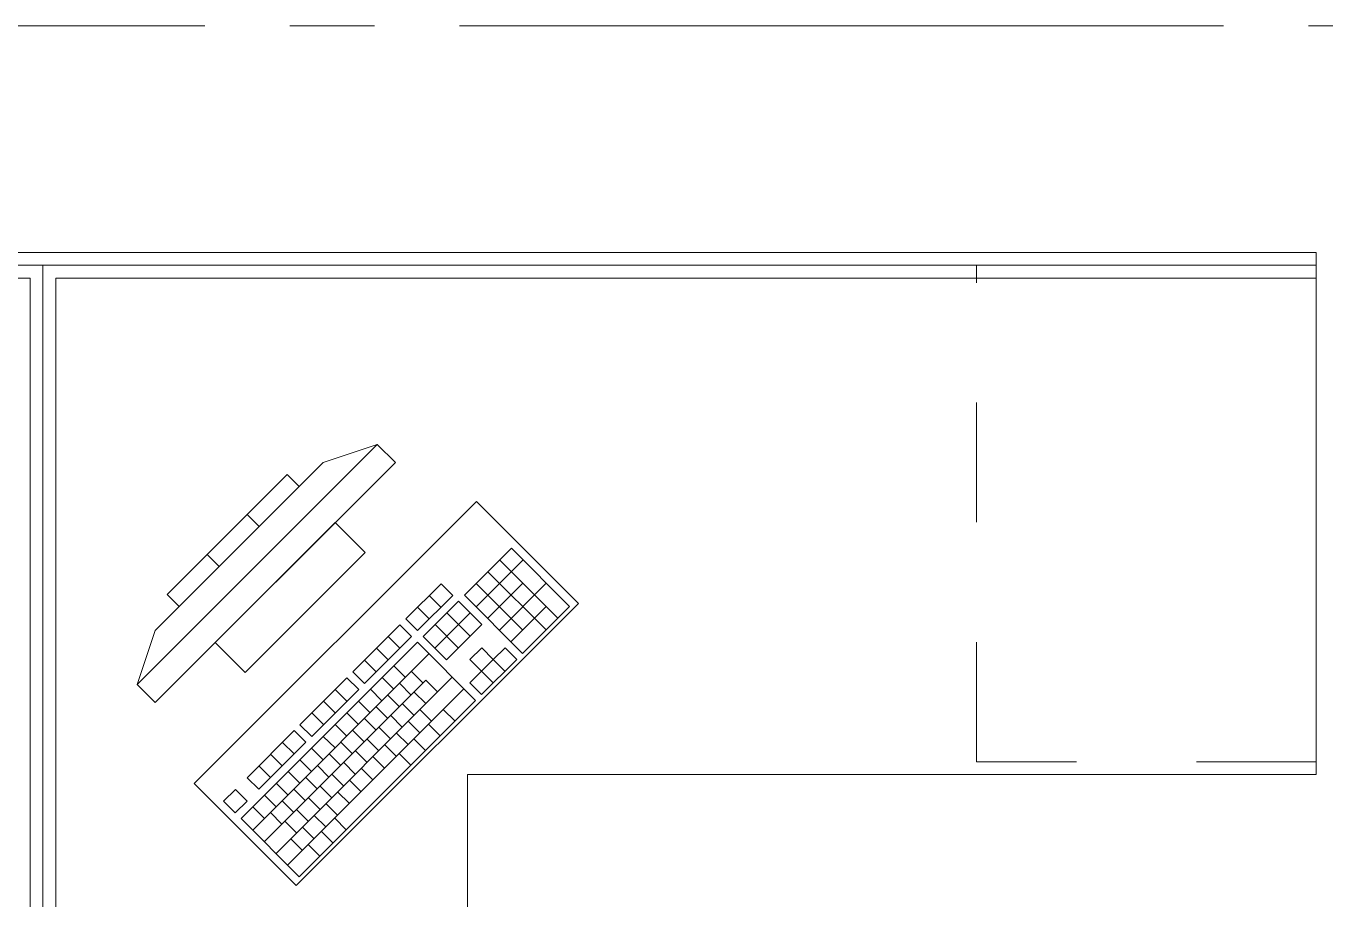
# Model space of a CAD drawing. Header units: inches. Extents: x -38 to 5698, y -33 to 92.
# Drawn here: x 196.864 to 198.395, y 19.871 to 20.9 of the extents above; entities that cross this region are included whole.
import ezdxf

# ---------------------------------------------------------------- set-up
doc = ezdxf.new("R2010")
doc.units = ezdxf.units.IN
doc.header["$MEASUREMENT"] = 0
doc.linetypes.add('Punto & Raya', pattern=[0.65, 0.5, -0.075, 0, -0.075])
doc.linetypes.add('Rayas', pattern=[0.282222, 0.141111, -0.141111])
doc.layers.add('02 _ ARQ _ ALB _ Ejes Generales', color=7, linetype='Continuous')
doc.layers.add('Interior - Mobiliario', color=7, linetype='Continuous')

msp = doc.modelspace()

# ---------------------------------------------------------------- linework, layer by layer
at = {"layer": '02 _ ARQ _ ALB _ Ejes Generales', "color": 252, "linetype": 'Punto & Raya', "lineweight": 13}
for p, q in [((195.7749, 20.9), (197.7749, 20.9)), ((197.7749, 20.9), (198.7749, 20.9))]:
    msp.add_line(p, q, dxfattribs=at)
at = {"layer": 'Interior - Mobiliario', "color": 175, "linetype": 'Continuous', "lineweight": 13}
for p, q in [((196.8691, 20.633), (195.3841, 20.633)), ((196.8991, 20.633), (196.8691, 20.633)), ((198.3841, 20.633), (196.8991, 20.633)), ((198.3841, 20.603), (198.3841, 20.633)), ((195.3841, 20.603), (196.8691, 20.603)), ((196.8691, 20.603), (196.8691, 19.318)), ((196.8991, 20.603), (198.3841, 20.603)), ((196.8991, 19.318), (196.8991, 20.603)), ((197.278, 20.4069), (196.9952, 20.124)), ((197.278, 20.4069), (197.2144, 20.3857)), ((197.2993, 20.3857), (197.278, 20.4069)), ((197.0164, 20.1028), (197.2993, 20.3857)), ((197.0164, 20.1877), (197.2144, 20.3857)), ((197.172, 20.3715), (197.0306, 20.2301)), ((197.1861, 20.3574), (197.172, 20.3715)), ((197.0447, 20.216), (197.1861, 20.3574)), ((197.139, 20.3102), (197.1248, 20.3244)), ((197.2285, 20.315), (197.0871, 20.1735)), ((197.2639, 20.2796), (197.2285, 20.315)), ((197.1225, 20.1382), (197.2639, 20.2796)), ((197.436, 20.2846), (197.3806, 20.2292)), ((197.5046, 20.216), (197.436, 20.2846)), ((197.0918, 20.2631), (197.0777, 20.2772)), ((197.3943, 20.2155), (197.4497, 20.2709)), ((197.4907, 20.2022), (197.4222, 20.2707)), ((197.4769, 20.1883), (197.4083, 20.2569)), ((197.3531, 20.2428), (197.3116, 20.2013)), ((197.3668, 20.2291), (197.3531, 20.2428)), ((197.4493, 20.1882), (197.3945, 20.243)), ((197.408, 20.2018), (197.4496, 20.2433)), ((197.4218, 20.188), (197.4771, 20.2434)), ((197.0306, 20.2301), (197.0447, 20.216)), ((197.3253, 20.1876), (197.3668, 20.2291)), ((197.3737, 20.2223), (197.3321, 20.1807)), ((197.353, 20.2153), (197.3393, 20.229)), ((197.4011, 20.1948), (197.3737, 20.2223)), ((197.3806, 20.2292), (197.4492, 20.1606)), ((197.3391, 20.2014), (197.3254, 20.2151)), ((197.3459, 20.167), (197.3874, 20.2085)), ((197.3873, 20.181), (197.3598, 20.2084)), ((197.4355, 20.1743), (197.477, 20.2159)), ((197.4492, 20.1606), (197.5046, 20.216)), ((196.9952, 20.124), (197.0164, 20.1877)), ((197.3047, 20.1944), (197.2493, 20.139)), ((197.3184, 20.1806), (197.3047, 20.1944)), ((197.3116, 20.2013), (197.3253, 20.1876)), ((197.3734, 20.1671), (197.346, 20.1946)), ((197.3596, 20.1533), (197.4011, 20.1948)), ((197.0871, 20.1735), (197.1225, 20.1382)), ((197.3252, 20.1738), (197.1175, 19.9661)), ((197.263, 20.1253), (197.3184, 20.1806)), ((197.3045, 20.1668), (197.2908, 20.1805)), ((197.3938, 20.1052), (197.3252, 20.1738)), ((197.3321, 20.1807), (197.3596, 20.1533)), ((197.1312, 19.9524), (197.3389, 20.1601)), ((197.2907, 20.153), (197.277, 20.1667)), ((197.401, 20.1673), (197.3871, 20.1534)), ((197.4147, 20.1536), (197.401, 20.1673)), ((197.4285, 20.1674), (197.4147, 20.1536)), ((197.4423, 20.1537), (197.4285, 20.1674)), ((197.2768, 20.1391), (197.2631, 20.1528)), ((197.3112, 20.1324), (197.2975, 20.1461)), ((197.3871, 20.1534), (197.4008, 20.1397)), ((197.4007, 20.1121), (197.4423, 20.1537)), ((197.4008, 20.1397), (197.4147, 20.1536)), ((197.4284, 20.1398), (197.4147, 20.1536)), ((197.1449, 19.9387), (197.3353, 20.1291)), ((197.1587, 19.9249), (197.3664, 20.1327)), ((197.2423, 20.132), (197.1869, 20.0767)), ((197.2561, 20.1183), (197.2423, 20.132)), ((197.2493, 20.139), (197.263, 20.1253)), ((197.2974, 20.1185), (197.2837, 20.1323)), ((197.318, 20.1117), (197.3043, 20.1255)), ((197.3319, 20.1256), (197.3182, 20.1393)), ((197.3491, 20.1153), (197.3353, 20.1291)), ((197.4008, 20.1397), (197.387, 20.1259)), ((197.387, 20.1259), (197.4007, 20.1121)), ((197.4146, 20.126), (197.4008, 20.1397)), ((196.9952, 20.124), (197.0164, 20.1028)), ((197.1724, 19.9112), (197.3801, 20.1189)), ((197.2007, 20.0629), (197.2561, 20.1183)), ((197.2422, 20.1045), (197.2285, 20.1182)), ((197.2835, 20.1047), (197.2698, 20.1184)), ((197.3042, 20.0979), (197.2905, 20.1116)), ((197.3352, 20.1015), (197.3215, 20.1152)), ((197.1861, 19.8975), (197.3938, 20.1052)), ((197.2284, 20.0906), (197.2146, 20.1044)), ((197.2697, 20.0908), (197.256, 20.1046)), ((197.2903, 20.0841), (197.2766, 20.0978)), ((197.3214, 20.0876), (197.3076, 20.1014)), ((197.3696, 20.081), (197.3558, 20.0947)), ((197.2145, 20.0768), (197.2008, 20.0905)), ((197.2559, 20.077), (197.2421, 20.0907)), ((197.2765, 20.0702), (197.2628, 20.0839)), ((197.3075, 20.0738), (197.2938, 20.0875)), ((197.3281, 20.067), (197.3144, 20.0807)), ((197.342, 20.0809), (197.3283, 20.0946)), ((197.18, 20.0697), (197.1246, 20.0143)), ((197.1937, 20.056), (197.18, 20.0697)), ((197.1869, 20.0767), (197.2007, 20.0629)), ((197.242, 20.0631), (197.2283, 20.0769)), ((197.2626, 20.0564), (197.2489, 20.0701)), ((197.2937, 20.06), (197.2799, 20.0737)), ((197.3143, 20.0532), (197.3006, 20.0669)), ((197.3522, 20.0637), (197.3385, 20.0774)), ((197.1383, 20.0006), (197.1937, 20.056)), ((197.1799, 20.0422), (197.1662, 20.0559)), ((197.2143, 20.0355), (197.2006, 20.0492)), ((197.2282, 20.0493), (197.2144, 20.063)), ((197.2488, 20.0425), (197.2351, 20.0562)), ((197.2798, 20.0461), (197.2661, 20.0598)), ((197.3005, 20.0393), (197.2867, 20.053)), ((197.3349, 20.0464), (197.3212, 20.0601)), ((197.166, 20.0283), (197.1523, 20.042)), ((197.2005, 20.0216), (197.1867, 20.0353)), ((197.2349, 20.0287), (197.2212, 20.0424)), ((197.266, 20.0323), (197.2523, 20.046)), ((197.2866, 20.0255), (197.2729, 20.0392)), ((197.3176, 20.0291), (197.3039, 20.0428)), ((197.1522, 20.0145), (197.1385, 20.0282)), ((197.1866, 20.0078), (197.1729, 20.0215)), ((197.2211, 20.0148), (197.2074, 20.0285)), ((197.2383, 20.0046), (197.2246, 20.0183)), ((197.2521, 20.0184), (197.2384, 20.0321)), ((197.2728, 20.0116), (197.259, 20.0253)), ((197.1246, 20.0143), (197.1383, 20.0006)), ((197.1728, 19.9939), (197.1591, 20.0076)), ((197.2073, 20.001), (197.1935, 20.0147)), ((197.2244, 19.9907), (197.2107, 20.0044)), ((197.2589, 19.9978), (197.2452, 20.0115)), ((197.1108, 20.0005), (197.0969, 19.9867)), ((197.1245, 19.9868), (197.1108, 20.0005)), ((197.1589, 19.9801), (197.1452, 19.9938)), ((197.1934, 19.9871), (197.1797, 20.0008)), ((197.2106, 19.9769), (197.1969, 19.9906)), ((197.2451, 19.9839), (197.2313, 19.9976)), ((197.0969, 19.9867), (197.1107, 19.9729)), ((197.1107, 19.9729), (197.1245, 19.9868)), ((197.1451, 19.9662), (197.1314, 19.9799)), ((197.1657, 19.9594), (197.152, 19.9731)), ((197.1796, 19.9733), (197.1658, 19.987)), ((197.1967, 19.963), (197.183, 19.9767)), ((197.2312, 19.9701), (197.2175, 19.9838)), ((197.1175, 19.9661), (197.1861, 19.8975)), ((197.1829, 19.9492), (197.1692, 19.9629)), ((197.2174, 19.9562), (197.2037, 19.9699)), ((197.2415, 19.9529), (197.2278, 19.9666)), ((197.1897, 19.9285), (197.176, 19.9422)), ((197.2035, 19.9424), (197.1898, 19.9561)), ((197.2259, 19.9373), (197.2122, 19.951)), ((197.2103, 19.9217), (197.1966, 19.9355))]:
    msp.add_line(p, q, dxfattribs=at)
at = {"layer": 'Interior - Mobiliario', "color": 175, "linetype": 'Rayas', "lineweight": 13}
for p, q in [((197.9841, 20.033), (197.9841, 20.618)), ((198.3841, 20.033), (197.9841, 20.033))]:
    msp.add_line(p, q, dxfattribs=at)
at = {"layer": 'Interior - Mobiliario', "color": 175, "linetype": 'Continuous', "lineweight": 13, "flags": 128}
for points in [[(196.8841, 20.618), (195.3841, 20.618), (195.3841, 20.018), (196.3841, 20.018), (196.3841, 19.318), (196.8841, 19.318)], [(196.8841, 20.618), (198.3841, 20.618), (198.3841, 20.018), (197.3841, 20.018), (197.3841, 19.318), (196.8841, 19.318)], [(197.0624, 20.0074), (197.1826, 19.8872), (197.5149, 20.2195), (197.3947, 20.3397)]]:
    msp.add_lwpolyline(points, close=True, dxfattribs=at)

doc.saveas('drawing.dxf')
